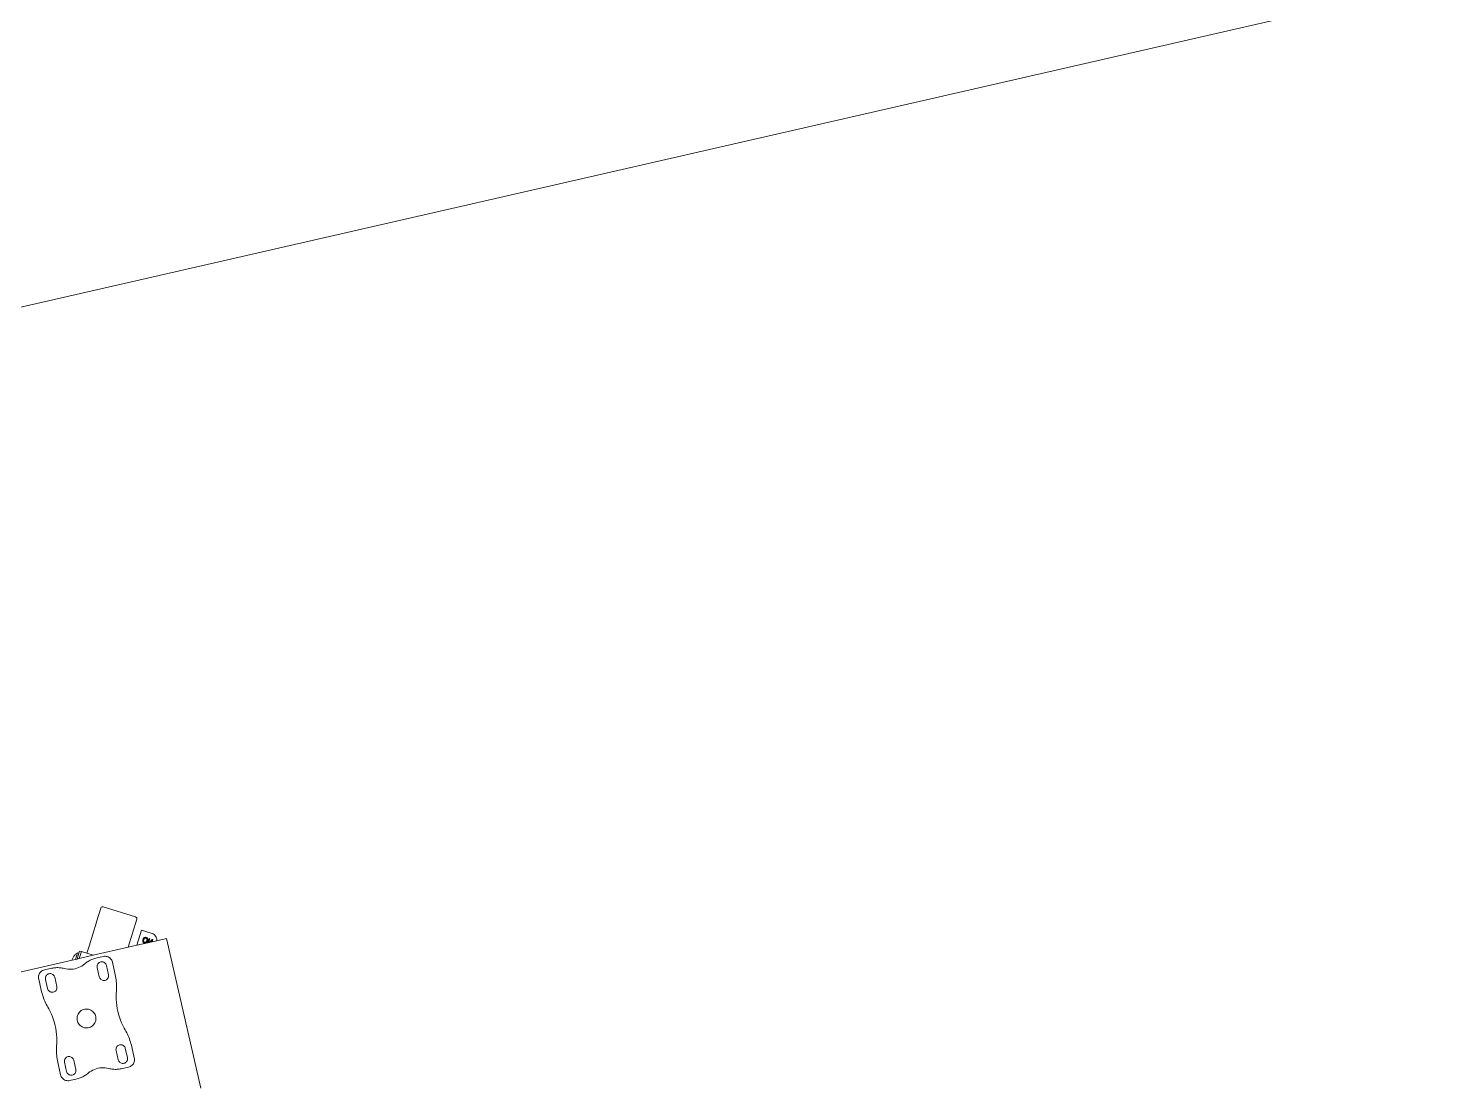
# Model space of a CAD drawing. Header units: millimetres. Extents: x 1667 to 847943, y 724 to 1832625.
# Drawn here: x 600235 to 600825, y 718199 to 718638 of the extents above; entities that cross this region are included whole.
import ezdxf

# ---------------------------------------------------------------- set-up
doc = ezdxf.new("R2010")
doc.units = ezdxf.units.MM
doc.linetypes.add('CENTER', pattern=[2, 1.25, -0.25, 0.25, -0.25])
for name, color, linetype, lineweight, true_color in [('2026-02-28_GF-SF BWP SET_MAIN BLOCK_SASANGIR RESORT$0$DECK_MOFA', 7, 'Continuous', 5, 0x5a5148), ('DECK_MOFA', 7, 'Continuous', 5, 0x5a5148), ('HATCH_LIGHT_MOFA', 7, 'Continuous', 5, 0x5b5b5b)]:
    doc.layers.add(name, color=color, linetype=linetype, lineweight=lineweight, true_color=true_color)
for name, color, linetype, lineweight in [('DIMENSION_MOFA', 66, 'CENTER', 15), ('FURNITURE_MOFA', 46, 'Continuous', 5), ('HATCH', 8, 'Continuous', 0)]:
    doc.layers.add(name, color=color, linetype=linetype, lineweight=lineweight)

# ---------------------------------------------------------------- blocks, each defined once
blk = doc.blocks.new('Walk-through Body Scanner pl')
at = {"layer": 'FURNITURE_MOFA'}
for p, q in [((1481.28, 1291.07), (1484.23, 1296.18)), ((1484.23, 1296.18), (1484.35, 1296.34)), ((1484.35, 1296.34), (1484.51, 1296.47)), ((1484.51, 1296.47), (1484.7, 1296.54)), ((1484.7, 1296.54), (1484.91, 1296.57)), ((1484.91, 1296.57), (1485.11, 1296.54)), ((1485.11, 1296.54), (1485.3, 1296.47)), ((1497.58, 1289.38), (1485.3, 1296.47)), ((1481.17, 1290.89), (1475.96, 1281.85)), ((1481.17, 1290.89), (1481.25, 1290.97)), ((1481.28, 1291.07), (1481.25, 1290.97)), ((1491.76, 1277.73), (1497.87, 1288.3)), ((1497.58, 1289.38), (1497.74, 1289.25)), ((1497.74, 1289.25), (1497.87, 1289.09)), ((1497.87, 1289.09), (1497.95, 1288.9)), ((1497.95, 1288.49), (1497.87, 1288.3)), ((1497.95, 1288.9), (1497.97, 1288.7)), ((1497.97, 1288.7), (1497.95, 1288.49)), ((1469.23, 1277.71), (1470.64, 1280.15)), ((1469.32, 1279.52), (1469.57, 1279.69)), ((1469.57, 1279.69), (1469.84, 1279.85)), ((1469.84, 1279.85), (1470.11, 1279.99)), ((1471.2, 1279.92), (1469.93, 1277.71)), ((1470.11, 1279.99), (1470.39, 1280.12)), ((1470.39, 1280.12), (1470.64, 1280.15)), ((1470.68, 1280.22), (1470.64, 1280.15)), ((1471.2, 1279.92), (1470.68, 1280.22)), ((1470.84, 1277.71), (1472.34, 1280.32)), ((1471.2, 1279.92), (1471.66, 1280.71)), ((1472.34, 1280.32), (1471.66, 1280.71)), ((1472.34, 1280.32), (1474.39, 1279.14)), ((1475.96, 1281.85), (1474.39, 1279.14)), ((1475.98, 1281.84), (1475.96, 1281.85)), ((1498.8, 1283.45), (1495.48, 1277.71)), ((1498.64, 1279.75), (1498.49, 1279.53)), ((1498.8, 1279.93), (1498.64, 1279.75)), ((1498.98, 1280.06), (1498.8, 1279.93)), ((1502.45, 1281.34), (1498.82, 1283.44)), ((1498.88, 1279.55), (1499, 1279.69)), ((1499.17, 1280.15), (1498.98, 1280.06)), ((1499, 1279.69), (1499.13, 1279.8)), ((1499.13, 1279.8), (1499.27, 1279.87)), ((1499.36, 1280.2), (1499.17, 1280.15)), ((1499.27, 1279.87), (1499.41, 1279.91)), ((1499.56, 1280.19), (1499.36, 1280.2)), ((1499.41, 1279.91), (1499.55, 1279.92)), ((1499.55, 1279.92), (1499.69, 1279.89)), ((1499.76, 1280.15), (1499.56, 1280.19)), ((1499.69, 1279.89), (1499.83, 1279.82)), ((1499.96, 1280.05), (1499.76, 1280.15)), ((1499.83, 1279.82), (1499.95, 1279.74)), ((1499.95, 1279.74), (1500.05, 1279.63)), ((1500.14, 1279.93), (1499.96, 1280.05)), ((1500.05, 1279.63), (1500.11, 1279.51)), ((1500.28, 1279.78), (1500.14, 1279.93)), ((1500.38, 1279.61), (1500.28, 1279.78)), ((1500.44, 1279.41), (1500.38, 1279.61)), ((1502.45, 1281.34), (1502.81, 1281.1)), ((1502.81, 1281.1), (1503.15, 1280.81)), ((1503.15, 1280.81), (1503.44, 1280.48)), ((1503.44, 1280.48), (1503.68, 1280.11)), ((1503.68, 1280.11), (1503.88, 1279.72)), ((1503.88, 1279.72), (1504.02, 1279.3)), ((1435.18, 1277.71), (1467.78, 1277.75)), ((1452.48, 1273.57), (1452.56, 1273.97)), ((1452.56, 1273.97), (1452.7, 1274.36)), ((1452.7, 1274.36), (1452.88, 1274.73)), ((1452.88, 1274.73), (1453.11, 1275.08)), ((1453.11, 1275.08), (1453.38, 1275.39)), ((1453.38, 1275.39), (1453.69, 1275.66)), ((1453.69, 1275.66), (1454.03, 1275.89)), ((1454.03, 1275.89), (1454.4, 1276.07)), ((1454.4, 1276.07), (1454.79, 1276.2)), ((1454.79, 1276.2), (1455.2, 1276.28)), ((1455.2, 1276.28), (1455.61, 1276.31)), ((1455.61, 1276.31), (1458.76, 1276.31)), ((1455.67, 1273.64), (1455.92, 1273.88)), ((1455.92, 1273.88), (1456.2, 1274.08)), ((1456.2, 1274.08), (1456.51, 1274.22)), ((1456.51, 1274.22), (1456.84, 1274.31)), ((1456.84, 1274.31), (1457.18, 1274.34)), ((1457.18, 1274.34), (1457.52, 1274.31)), ((1457.52, 1274.31), (1457.86, 1274.22)), ((1457.86, 1274.22), (1458.17, 1274.08)), ((1458.17, 1274.08), (1458.45, 1273.88)), ((1458.45, 1273.88), (1458.69, 1273.64)), ((1458.76, 1276.31), (1459.19, 1276.3)), ((1459.19, 1276.3), (1459.63, 1276.27)), ((1459.63, 1276.27), (1460.07, 1276.23)), ((1460.07, 1276.23), (1460.5, 1276.16)), ((1460.5, 1276.16), (1460.93, 1276.08)), ((1460.93, 1276.08), (1461.36, 1275.98)), ((1461.36, 1275.98), (1461.78, 1275.86)), ((1461.78, 1275.86), (1462.2, 1275.73)), ((1462.2, 1275.73), (1462.61, 1275.58)), ((1462.61, 1275.58), (1463.01, 1275.41)), ((1463.01, 1275.41), (1463.41, 1275.22)), ((1463.41, 1275.22), (1463.8, 1275.02)), ((1463.8, 1275.02), (1464.49, 1274.7)), ((1464.49, 1274.7), (1465.2, 1274.43)), ((1465.2, 1274.43), (1465.94, 1274.22)), ((1465.94, 1274.22), (1466.69, 1274.07)), ((1466.69, 1274.07), (1467.44, 1273.98)), ((1467.44, 1273.98), (1468.21, 1273.95)), ((1467.78, 1277.75), (1467.76, 1277.71)), ((1467.86, 1277.89), (1467.78, 1277.75)), ((1467.78, 1277.75), (1469.23, 1277.71)), ((1467.88, 1277.92), (1468.04, 1278.18)), ((1468.04, 1278.18), (1468.22, 1278.44)), ((1468.21, 1273.95), (1468.97, 1273.98)), ((1468.22, 1278.44), (1468.41, 1278.68)), ((1468.41, 1278.68), (1468.62, 1278.91)), ((1468.62, 1278.91), (1468.84, 1279.12)), ((1468.84, 1279.12), (1469.07, 1279.33)), ((1468.97, 1273.98), (1469.73, 1274.07)), ((1469.07, 1279.33), (1469.32, 1279.52)), ((1469.23, 1277.71), (1469.93, 1277.71)), ((1469.73, 1274.07), (1470.48, 1274.22)), ((1469.93, 1277.71), (1470.84, 1277.71)), ((1470.48, 1274.22), (1471.21, 1274.43)), ((1470.84, 1277.71), (1476.86, 1277.71)), ((1471.21, 1274.43), (1471.93, 1274.7)), ((1471.93, 1274.7), (1472.62, 1275.02)), ((1472.62, 1275.02), (1473.01, 1275.22)), ((1473.01, 1275.22), (1473.4, 1275.41)), ((1473.4, 1275.41), (1473.81, 1275.58)), ((1473.81, 1275.58), (1474.22, 1275.73)), ((1474.22, 1275.73), (1474.64, 1275.86)), ((1474.39, 1279.14), (1476.86, 1277.71)), ((1474.64, 1275.86), (1475.06, 1275.98)), ((1475.48, 1276.08), (1475.06, 1275.98)), ((1475.91, 1276.16), (1475.48, 1276.08)), ((1476.35, 1276.23), (1475.91, 1276.16)), ((1476.78, 1276.27), (1476.35, 1276.23)), ((1477.22, 1276.3), (1476.78, 1276.27)), ((1476.86, 1277.71), (1491.76, 1277.73)), ((1477.66, 1276.31), (1477.22, 1276.3)), ((1477.66, 1276.31), (1480.81, 1276.31)), ((1477.72, 1273.64), (1477.97, 1273.88)), ((1477.97, 1273.88), (1478.25, 1274.08)), ((1478.25, 1274.08), (1478.56, 1274.22)), ((1478.56, 1274.22), (1478.89, 1274.31)), ((1478.89, 1274.31), (1479.23, 1274.34)), ((1479.23, 1274.34), (1479.58, 1274.31)), ((1479.58, 1274.31), (1479.91, 1274.22)), ((1479.91, 1274.22), (1480.22, 1274.08)), ((1480.22, 1274.08), (1480.5, 1273.88)), ((1480.5, 1273.88), (1480.74, 1273.64)), ((1480.81, 1276.31), (1481.22, 1276.28)), ((1481.22, 1276.28), (1481.62, 1276.2)), ((1481.62, 1276.2), (1482.01, 1276.07)), ((1482.01, 1276.07), (1482.38, 1275.89)), ((1482.38, 1275.89), (1482.73, 1275.66)), ((1482.73, 1275.66), (1483.04, 1275.39)), ((1483.04, 1275.39), (1483.31, 1275.08)), ((1483.31, 1275.08), (1483.54, 1274.73)), ((1483.54, 1274.73), (1483.72, 1274.36)), ((1483.72, 1274.36), (1483.85, 1273.97)), ((1483.85, 1273.97), (1483.93, 1273.57)), ((1491.76, 1277.73), (1495.48, 1277.71)), ((1495.48, 1277.71), (1500.16, 1277.71)), ((1498.3, 1279.05), (1498.27, 1278.83)), ((1498.27, 1278.83), (1498.29, 1278.62)), ((1498.29, 1278.62), (1498.35, 1278.44)), ((1498.37, 1279.28), (1498.3, 1279.05)), ((1498.35, 1278.44), (1498.45, 1278.26)), ((1498.49, 1279.53), (1498.37, 1279.28)), ((1498.45, 1278.26), (1498.59, 1278.11)), ((1498.58, 1278.83), (1498.61, 1279)), ((1498.58, 1278.67), (1498.58, 1278.83)), ((1498.62, 1278.53), (1498.58, 1278.67)), ((1498.59, 1278.11), (1498.77, 1277.99)), ((1498.61, 1279), (1498.67, 1279.18)), ((1498.68, 1278.41), (1498.62, 1278.53)), ((1498.67, 1279.18), (1498.76, 1279.37)), ((1498.77, 1278.3), (1498.68, 1278.41)), ((1498.76, 1279.37), (1498.88, 1279.55)), ((1498.9, 1278.21), (1498.77, 1278.3)), ((1498.77, 1277.99), (1498.97, 1277.89)), ((1499.04, 1278.15), (1498.9, 1278.21)), ((1498.97, 1277.89), (1499.17, 1277.85)), ((1499.18, 1278.12), (1499.04, 1278.15)), ((1499.17, 1277.85), (1499.37, 1277.85)), ((1499.32, 1278.13), (1499.18, 1278.12)), ((1499.46, 1278.17), (1499.32, 1278.13)), ((1499.37, 1277.85), (1499.56, 1277.89)), ((1499.59, 1278.24), (1499.46, 1278.17)), ((1499.56, 1277.89), (1499.75, 1277.98)), ((1499.72, 1278.35), (1499.59, 1278.24)), ((1499.85, 1278.49), (1499.72, 1278.35)), ((1499.75, 1277.98), (1499.93, 1278.11)), ((1499.97, 1278.67), (1499.85, 1278.49)), ((1499.93, 1278.11), (1500.09, 1278.29)), ((1500.06, 1278.86), (1499.97, 1278.67)), ((1500.13, 1279.04), (1500.06, 1278.86)), ((1500.09, 1278.29), (1500.24, 1278.51)), ((1500.11, 1279.51), (1500.15, 1279.36)), ((1500.15, 1279.21), (1500.13, 1279.04)), ((1500.15, 1279.36), (1500.15, 1279.21)), ((1501.1, 1279.34), (1500.16, 1277.71)), ((1500.16, 1277.71), (1500.49, 1277.71)), ((1500.24, 1278.51), (1500.36, 1278.75)), ((1500.36, 1278.75), (1500.43, 1278.98)), ((1500.43, 1278.98), (1500.46, 1279.21)), ((1500.46, 1279.21), (1500.44, 1279.41)), ((1500.49, 1277.71), (1501.35, 1279.2)), ((1500.49, 1277.71), (1500.71, 1277.71)), ((1502.23, 1278.69), (1500.71, 1277.71)), ((1500.71, 1277.71), (1501.21, 1277.71)), ((1501.35, 1279.2), (1501.1, 1279.34)), ((1501.21, 1277.71), (1502.04, 1278.25)), ((1501.21, 1277.71), (1501.73, 1277.71)), ((1502.04, 1278.25), (1501.73, 1277.71)), ((1501.73, 1277.71), (1502.05, 1277.71)), ((1502.05, 1277.71), (1502.52, 1278.52)), ((1502.05, 1277.71), (1504.05, 1277.71)), ((1502.52, 1278.52), (1502.23, 1278.69)), ((1504.02, 1279.3), (1504.1, 1278.87)), ((1504.1, 1277.99), (1504.05, 1277.71)), ((1508.18, 1277.71), (1504.05, 1277.71)), ((1504.1, 1278.87), (1504.13, 1278.43)), ((1504.13, 1278.43), (1504.1, 1277.99)), ((1508.18, 1213.71), (1508.18, 1277.71)), ((1452.46, 1273.16), (1452.48, 1273.57)), ((1452.46, 1268.43), (1452.46, 1273.16)), ((1452.47, 1267.73), (1452.46, 1268.43)), ((1455.24, 1272.71), (1455.21, 1272.37)), ((1455.21, 1272.37), (1455.21, 1268.43)), ((1455.21, 1268.43), (1455.24, 1268.09)), ((1455.33, 1273.04), (1455.24, 1272.71)), ((1455.24, 1268.09), (1455.33, 1267.76)), ((1455.48, 1273.35), (1455.33, 1273.04)), ((1455.67, 1273.64), (1455.48, 1273.35)), ((1458.89, 1273.35), (1458.69, 1273.64)), ((1459.03, 1273.04), (1458.89, 1273.35)), ((1459.12, 1272.71), (1459.03, 1273.04)), ((1459.03, 1267.76), (1459.12, 1268.09)), ((1459.15, 1272.37), (1459.12, 1272.71)), ((1459.12, 1268.09), (1459.15, 1268.43)), ((1459.15, 1268.43), (1459.15, 1272.37)), ((1477.29, 1272.71), (1477.26, 1272.37)), ((1477.26, 1272.37), (1477.26, 1268.43)), ((1477.26, 1268.43), (1477.29, 1268.09)), ((1477.38, 1273.04), (1477.29, 1272.71)), ((1477.29, 1268.09), (1477.38, 1267.76)), ((1477.53, 1273.35), (1477.38, 1273.04)), ((1477.53, 1273.35), (1477.72, 1273.64)), ((1480.74, 1273.64), (1480.94, 1273.35)), ((1481.08, 1273.04), (1480.94, 1273.35)), ((1481.17, 1272.71), (1481.08, 1273.04)), ((1481.08, 1267.76), (1481.17, 1268.09)), ((1481.2, 1272.37), (1481.17, 1272.71)), ((1481.17, 1268.09), (1481.2, 1268.43)), ((1481.2, 1268.43), (1481.2, 1272.37)), ((1483.93, 1273.57), (1483.96, 1273.16)), ((1483.96, 1268.43), (1483.95, 1267.73)), ((1483.96, 1273.16), (1483.96, 1268.43)), ((1452.49, 1267.03), (1452.47, 1267.73)), ((1452.54, 1266.33), (1452.49, 1267.03)), ((1452.6, 1265.63), (1452.54, 1266.33)), ((1452.68, 1264.94), (1452.6, 1265.63)), ((1452.78, 1264.24), (1452.68, 1264.94)), ((1452.9, 1263.55), (1452.78, 1264.24)), ((1453.04, 1262.86), (1452.9, 1263.55)), ((1453.19, 1262.18), (1453.04, 1262.86)), ((1453.36, 1261.5), (1453.19, 1262.18)), ((1455.33, 1267.76), (1455.48, 1267.45)), ((1455.48, 1267.45), (1455.67, 1267.17)), ((1455.67, 1267.17), (1455.92, 1266.92)), ((1455.92, 1266.92), (1456.2, 1266.73)), ((1456.2, 1266.73), (1456.51, 1266.58)), ((1456.51, 1266.58), (1456.84, 1266.49)), ((1456.84, 1266.49), (1457.18, 1266.46)), ((1457.18, 1266.46), (1457.52, 1266.49)), ((1457.52, 1266.49), (1457.86, 1266.58)), ((1457.86, 1266.58), (1458.17, 1266.73)), ((1458.17, 1266.73), (1458.45, 1266.92)), ((1458.45, 1266.92), (1458.69, 1267.17)), ((1458.69, 1267.17), (1458.89, 1267.45)), ((1458.89, 1267.45), (1459.03, 1267.76)), ((1477.38, 1267.76), (1477.53, 1267.45)), ((1477.53, 1267.45), (1477.72, 1267.17)), ((1477.72, 1267.17), (1477.97, 1266.92)), ((1477.97, 1266.92), (1478.25, 1266.73)), ((1478.25, 1266.73), (1478.56, 1266.58)), ((1478.56, 1266.58), (1478.89, 1266.49)), ((1478.89, 1266.49), (1479.23, 1266.46)), ((1479.23, 1266.46), (1479.58, 1266.49)), ((1479.58, 1266.49), (1479.91, 1266.58)), ((1479.91, 1266.58), (1480.22, 1266.73)), ((1480.22, 1266.73), (1480.5, 1266.92)), ((1480.5, 1266.92), (1480.74, 1267.17)), ((1480.74, 1267.17), (1480.94, 1267.45)), ((1480.94, 1267.45), (1481.08, 1267.76)), ((1483.22, 1262.18), (1483.05, 1261.5)), ((1483.38, 1262.86), (1483.22, 1262.18)), ((1483.51, 1263.55), (1483.38, 1262.86)), ((1483.63, 1264.24), (1483.51, 1263.55)), ((1483.73, 1264.94), (1483.63, 1264.24)), ((1483.81, 1265.63), (1483.73, 1264.94)), ((1483.88, 1266.33), (1483.81, 1265.63)), ((1483.92, 1267.03), (1483.88, 1266.33)), ((1483.95, 1267.73), (1483.92, 1267.03)), ((1453.55, 1260.82), (1453.36, 1261.5)), ((1453.76, 1260.16), (1453.55, 1260.82)), ((1454.08, 1258.93), (1453.76, 1260.16)), ((1454.35, 1257.7), (1454.08, 1258.93)), ((1454.55, 1256.46), (1454.35, 1257.7)), ((1454.7, 1255.2), (1454.55, 1256.46)), ((1466.38, 1256.17), (1465.94, 1255.9)), ((1466.85, 1256.38), (1466.38, 1256.17)), ((1467.34, 1256.52), (1466.85, 1256.38)), ((1467.85, 1256.6), (1467.34, 1256.52)), ((1468.37, 1256.62), (1467.85, 1256.6)), ((1468.88, 1256.56), (1468.37, 1256.62)), ((1469.38, 1256.44), (1468.88, 1256.56)), ((1469.86, 1256.25), (1469.38, 1256.44)), ((1470.31, 1256.01), (1469.86, 1256.25)), ((1470.73, 1255.71), (1470.31, 1256.01)), ((1481.86, 1256.46), (1481.71, 1255.2)), ((1482.07, 1257.7), (1481.86, 1256.46)), ((1482.33, 1258.93), (1482.07, 1257.7)), ((1482.65, 1260.16), (1482.33, 1258.93)), ((1482.86, 1260.82), (1482.65, 1260.16)), ((1483.05, 1261.5), (1482.86, 1260.82)), ((1454.55, 1248.91), (1454.7, 1250.16)), ((1454.79, 1253.94), (1454.7, 1255.2)), ((1454.7, 1250.16), (1454.79, 1251.42)), ((1454.82, 1252.68), (1454.79, 1253.94)), ((1454.79, 1251.42), (1454.82, 1252.68)), ((1464.33, 1253.35), (1464.27, 1252.84)), ((1464.27, 1252.84), (1464.29, 1252.33)), ((1464.29, 1252.33), (1464.37, 1251.82)), ((1464.45, 1253.85), (1464.33, 1253.35)), ((1464.37, 1251.82), (1464.51, 1251.32)), ((1464.63, 1254.33), (1464.45, 1253.85)), ((1464.51, 1251.32), (1464.72, 1250.85)), ((1464.88, 1254.79), (1464.63, 1254.33)), ((1464.72, 1250.85), (1464.99, 1250.41)), ((1465.18, 1255.2), (1464.88, 1254.79)), ((1464.99, 1250.41), (1465.31, 1250.01)), ((1465.54, 1255.58), (1465.18, 1255.2)), ((1465.94, 1255.9), (1465.54, 1255.58)), ((1471.1, 1255.35), (1470.73, 1255.71)), ((1470.88, 1249.79), (1471.23, 1250.16)), ((1471.43, 1254.95), (1471.1, 1255.35)), ((1471.23, 1250.16), (1471.53, 1250.58)), ((1471.69, 1254.51), (1471.43, 1254.95)), ((1471.53, 1250.58), (1471.78, 1251.03)), ((1471.9, 1254.04), (1471.69, 1254.51)), ((1471.78, 1251.03), (1471.97, 1251.51)), ((1472.05, 1253.54), (1471.9, 1254.04)), ((1471.97, 1251.51), (1472.09, 1252.01)), ((1472.13, 1253.04), (1472.05, 1253.54)), ((1472.09, 1252.01), (1472.14, 1252.52)), ((1472.14, 1252.52), (1472.13, 1253.04)), ((1481.63, 1253.94), (1481.6, 1252.68)), ((1481.6, 1252.68), (1481.63, 1251.42)), ((1481.71, 1255.2), (1481.63, 1253.94)), ((1481.63, 1251.42), (1481.71, 1250.16)), ((1481.71, 1250.16), (1481.86, 1248.91)), ((1453.36, 1243.86), (1453.55, 1244.54)), ((1453.55, 1244.54), (1453.76, 1245.21)), ((1453.76, 1245.21), (1454.08, 1246.43)), ((1454.08, 1246.43), (1454.35, 1247.66)), ((1454.35, 1247.66), (1454.55, 1248.91)), ((1465.31, 1250.01), (1465.69, 1249.66)), ((1465.69, 1249.66), (1466.1, 1249.35)), ((1466.1, 1249.35), (1466.55, 1249.11)), ((1466.55, 1249.11), (1467.03, 1248.92)), ((1467.03, 1248.92), (1467.54, 1248.8)), ((1467.54, 1248.8), (1468.05, 1248.75)), ((1468.05, 1248.75), (1468.56, 1248.76)), ((1468.56, 1248.76), (1469.07, 1248.84)), ((1469.07, 1248.84), (1469.57, 1248.98)), ((1469.57, 1248.98), (1470.04, 1249.19)), ((1470.04, 1249.19), (1470.48, 1249.46)), ((1470.48, 1249.46), (1470.88, 1249.79)), ((1481.86, 1248.91), (1482.07, 1247.66)), ((1482.07, 1247.66), (1482.33, 1246.43)), ((1482.33, 1246.43), (1482.65, 1245.21)), ((1482.65, 1245.21), (1482.86, 1244.54)), ((1482.86, 1244.54), (1483.05, 1243.86)), ((1452.47, 1237.63), (1452.49, 1238.33)), ((1452.49, 1238.33), (1452.54, 1239.03)), ((1452.54, 1239.03), (1452.6, 1239.73)), ((1452.6, 1239.73), (1452.68, 1240.43)), ((1452.68, 1240.43), (1452.78, 1241.12)), ((1452.78, 1241.12), (1452.9, 1241.81)), ((1452.9, 1241.81), (1453.04, 1242.5)), ((1453.04, 1242.5), (1453.19, 1243.18)), ((1453.19, 1243.18), (1453.36, 1243.86)), ((1455.92, 1238.44), (1455.67, 1238.2)), ((1456.2, 1238.64), (1455.92, 1238.44)), ((1456.51, 1238.78), (1456.2, 1238.64)), ((1456.84, 1238.87), (1456.51, 1238.78)), ((1457.18, 1238.9), (1456.84, 1238.87)), ((1457.52, 1238.87), (1457.18, 1238.9)), ((1457.86, 1238.78), (1457.52, 1238.87)), ((1458.17, 1238.64), (1457.86, 1238.78)), ((1458.45, 1238.44), (1458.17, 1238.64)), ((1458.69, 1238.2), (1458.45, 1238.44)), ((1477.97, 1238.44), (1477.72, 1238.2)), ((1478.25, 1238.64), (1477.97, 1238.44)), ((1478.56, 1238.78), (1478.25, 1238.64)), ((1478.89, 1238.87), (1478.56, 1238.78)), ((1479.23, 1238.9), (1478.89, 1238.87)), ((1479.58, 1238.87), (1479.23, 1238.9)), ((1479.91, 1238.78), (1479.58, 1238.87)), ((1480.22, 1238.64), (1479.91, 1238.78)), ((1480.5, 1238.44), (1480.22, 1238.64)), ((1480.74, 1238.2), (1480.5, 1238.44)), ((1483.05, 1243.86), (1483.22, 1243.18)), ((1483.22, 1243.18), (1483.38, 1242.5)), ((1483.38, 1242.5), (1483.51, 1241.81)), ((1483.51, 1241.81), (1483.63, 1241.12)), ((1483.63, 1241.12), (1483.73, 1240.43)), ((1483.73, 1240.43), (1483.81, 1239.73)), ((1483.81, 1239.73), (1483.88, 1239.03)), ((1483.88, 1239.03), (1483.92, 1238.33)), ((1483.92, 1238.33), (1483.95, 1237.63)), ((1452.46, 1236.93), (1452.47, 1237.63)), ((1452.46, 1232.2), (1452.46, 1236.93)), ((1455.24, 1237.27), (1455.21, 1236.93)), ((1455.21, 1236.93), (1455.21, 1232.99)), ((1455.21, 1232.99), (1455.24, 1232.65)), ((1455.33, 1237.6), (1455.24, 1237.27)), ((1455.24, 1232.65), (1455.33, 1232.32)), ((1455.48, 1237.91), (1455.33, 1237.6)), ((1455.67, 1238.2), (1455.48, 1237.91)), ((1458.89, 1237.91), (1458.69, 1238.2)), ((1459.03, 1237.6), (1458.89, 1237.91)), ((1459.12, 1237.27), (1459.03, 1237.6)), ((1459.03, 1232.32), (1459.12, 1232.65)), ((1459.15, 1236.93), (1459.12, 1237.27)), ((1459.12, 1232.65), (1459.15, 1232.99)), ((1459.15, 1232.99), (1459.15, 1236.93)), ((1477.29, 1237.27), (1477.26, 1236.93)), ((1477.26, 1236.93), (1477.26, 1232.99)), ((1477.26, 1232.99), (1477.29, 1232.65)), ((1477.38, 1237.6), (1477.29, 1237.27)), ((1477.29, 1232.65), (1477.38, 1232.32)), ((1477.53, 1237.91), (1477.38, 1237.6)), ((1477.72, 1238.2), (1477.53, 1237.91)), ((1480.94, 1237.91), (1480.74, 1238.2)), ((1481.08, 1237.6), (1480.94, 1237.91)), ((1481.17, 1237.27), (1481.08, 1237.6)), ((1481.08, 1232.32), (1481.17, 1232.65)), ((1481.2, 1236.93), (1481.17, 1237.27)), ((1481.17, 1232.65), (1481.2, 1232.99)), ((1481.2, 1232.99), (1481.2, 1236.93)), ((1483.95, 1237.63), (1483.96, 1236.93)), ((1483.96, 1236.93), (1483.96, 1232.2)), ((1452.48, 1231.79), (1452.46, 1232.2)), ((1452.56, 1231.39), (1452.48, 1231.79)), ((1452.7, 1231), (1452.56, 1231.39)), ((1452.88, 1230.63), (1452.7, 1231)), ((1453.11, 1230.29), (1452.88, 1230.63)), ((1453.38, 1229.98), (1453.11, 1230.29)), ((1453.69, 1229.71), (1453.38, 1229.98)), ((1454.03, 1229.48), (1453.69, 1229.71)), ((1454.4, 1229.29), (1454.03, 1229.48)), ((1454.79, 1229.16), (1454.4, 1229.29)), ((1455.2, 1229.08), (1454.79, 1229.16)), ((1455.61, 1229.05), (1455.2, 1229.08)), ((1455.33, 1232.32), (1455.48, 1232.01)), ((1455.48, 1232.01), (1455.67, 1231.73)), ((1458.76, 1229.05), (1455.61, 1229.05)), ((1455.67, 1231.73), (1455.92, 1231.48)), ((1455.92, 1231.48), (1456.2, 1231.29)), ((1456.2, 1231.29), (1456.51, 1231.14)), ((1456.51, 1231.14), (1456.84, 1231.05)), ((1456.84, 1231.05), (1457.18, 1231.02)), ((1457.18, 1231.02), (1457.52, 1231.05)), ((1457.52, 1231.05), (1457.86, 1231.14)), ((1457.86, 1231.14), (1458.17, 1231.29)), ((1458.17, 1231.29), (1458.45, 1231.48)), ((1458.45, 1231.48), (1458.69, 1231.73)), ((1458.69, 1231.73), (1458.89, 1232.01)), ((1459.19, 1229.06), (1458.76, 1229.05)), ((1458.89, 1232.01), (1459.03, 1232.32)), ((1459.63, 1229.09), (1459.19, 1229.06)), ((1460.07, 1229.14), (1459.63, 1229.09)), ((1460.5, 1229.2), (1460.07, 1229.14)), ((1460.93, 1229.28), (1460.5, 1229.2)), ((1461.36, 1229.38), (1460.93, 1229.28)), ((1461.78, 1229.5), (1461.36, 1229.38)), ((1462.2, 1229.63), (1461.78, 1229.5)), ((1462.61, 1229.78), (1462.2, 1229.63)), ((1463.01, 1229.95), (1462.61, 1229.78)), ((1463.41, 1230.14), (1463.01, 1229.95)), ((1463.8, 1230.34), (1463.41, 1230.14)), ((1464.49, 1230.67), (1463.8, 1230.34)), ((1465.2, 1230.93), (1464.49, 1230.67)), ((1465.94, 1231.14), (1465.2, 1230.93)), ((1466.69, 1231.3), (1465.94, 1231.14)), ((1467.44, 1231.39), (1466.69, 1231.3)), ((1468.21, 1231.42), (1467.44, 1231.39)), ((1468.97, 1231.39), (1468.21, 1231.42)), ((1469.73, 1231.3), (1468.97, 1231.39)), ((1470.48, 1231.14), (1469.73, 1231.3)), ((1471.21, 1230.93), (1470.48, 1231.14)), ((1471.93, 1230.67), (1471.21, 1230.93)), ((1472.62, 1230.34), (1471.93, 1230.67)), ((1473.01, 1230.14), (1472.62, 1230.34)), ((1473.4, 1229.95), (1473.01, 1230.14)), ((1473.81, 1229.78), (1473.4, 1229.95)), ((1474.22, 1229.63), (1473.81, 1229.78)), ((1474.64, 1229.5), (1474.22, 1229.63)), ((1475.06, 1229.38), (1474.64, 1229.5)), ((1475.48, 1229.28), (1475.06, 1229.38)), ((1475.91, 1229.2), (1475.48, 1229.28)), ((1476.35, 1229.14), (1475.91, 1229.2)), ((1476.78, 1229.09), (1476.35, 1229.14)), ((1477.22, 1229.06), (1476.78, 1229.09)), ((1477.66, 1229.05), (1477.22, 1229.06)), ((1477.38, 1232.32), (1477.53, 1232.01)), ((1477.53, 1232.01), (1477.72, 1231.73)), ((1480.81, 1229.05), (1477.66, 1229.05)), ((1477.72, 1231.73), (1477.97, 1231.48)), ((1477.97, 1231.48), (1478.25, 1231.29)), ((1478.25, 1231.29), (1478.56, 1231.14)), ((1478.56, 1231.14), (1478.89, 1231.05)), ((1478.89, 1231.05), (1479.23, 1231.02)), ((1479.23, 1231.02), (1479.58, 1231.05)), ((1479.58, 1231.05), (1479.91, 1231.14)), ((1479.91, 1231.14), (1480.22, 1231.29)), ((1480.22, 1231.29), (1480.5, 1231.48)), ((1480.5, 1231.48), (1480.74, 1231.73)), ((1480.74, 1231.73), (1480.94, 1232.01)), ((1481.22, 1229.08), (1480.81, 1229.05)), ((1480.94, 1232.01), (1481.08, 1232.32)), ((1481.62, 1229.16), (1481.22, 1229.08)), ((1482.01, 1229.29), (1481.62, 1229.16)), ((1482.38, 1229.48), (1482.01, 1229.29)), ((1482.73, 1229.71), (1482.38, 1229.48)), ((1483.04, 1229.98), (1482.73, 1229.71)), ((1483.31, 1230.29), (1483.04, 1229.98)), ((1483.54, 1230.63), (1483.31, 1230.29)), ((1483.72, 1231), (1483.54, 1230.63)), ((1483.85, 1231.39), (1483.72, 1231)), ((1483.93, 1231.79), (1483.85, 1231.39)), ((1483.96, 1232.2), (1483.93, 1231.79))]:
    blk.add_line(p, q, dxfattribs=at)
blk = doc.blocks.new('ff')
at = {"layer": 'HATCH_LIGHT_MOFA'}
h = blk.add_hatch(dxfattribs=at)
h.set_pattern_fill('GRASS', color=256, scale=5, angle=360)
h.set_pattern_definition([(90, (-746942.95, -566114.3), (-89.802561, 89.802561), [23.8125, -155.792622]), (45, (-746942.95, -566114.3), (-89.802561, 89.802561), [23.8125, -103.1875]), (135, (-746942.95, -566114.3), (-89.802561, -89.802561), [23.8125, -103.1875])])
h.paths.add_polyline_path([(-49.312, -104.464, -0.7611614), (2255.103, 14413.956), (14712.346, 14412.149), (14712.31, 14162.149), (2269.239, 14163.954, 0.7772311), (340.668, 0), (0, 0), (0, -91.751), (-41.032, -91.751, -0.0000746), (-43.1, -90.81)])
at = {"layer": '2026-02-28_GF-SF BWP SET_MAIN BLOCK_SASANGIR RESORT$0$DECK_MOFA'}
blk.add_lwpolyline([(1500, -230), (5260, -230), (5260, 0), (1500, 0)], close=True, dxfattribs=at)
at = {"layer": 'DECK_MOFA'}
blk.add_lwpolyline([(1499.999, -230), (5259.999, -230), (5259.999, 0), (1499.999, 0)], close=True, dxfattribs=at)
at = {"rotation": 360}
blk.add_blockref('Walk-through Body Scanner pl', (1924.672, -1777.711), dxfattribs=at)
blk = doc.blocks.new('zw$DA95')
at = {"layer": 'HATCH', "lineweight": 0}
h = blk.add_hatch(dxfattribs=at)
h.set_pattern_fill('HONEY', color=256, scale=50)
h.set_pattern_definition([(0, (578863.07, 599741.72), (238.125, 137.481532), [158.75, -317.5]), (120, (578863.07, 599741.72), (-238.125, 137.481533), [158.75, -317.5]), (60, (578863.07, 599741.72), (5e-07, 274.963065), [-317.5, 158.75])])
h.paths.add_polyline_path([(-36963.99, -8326.66, -0.775075), (-38247.29, 7261.16), (-26079.48, 10047.14, -0.277348), (-19181.71, 7781.05, 0.101878), (-17129.81, 6203.44), (-16999.4, 5633.89, -0.115345), (-19533.66, 7477.14, 0.277335), (-25976.02, 9593.79), (-38118.38, 6813.64, 0.761236), (-37121.15, -7824.06), (-37028.73, -8043.89)])

msp = doc.modelspace()

# ---------------------------------------------------------------- block references
at = {"layer": 'DIMENSION_MOFA', "rotation": 12.89632932256583}
msp.add_blockref('ff', (596835.137, 717980.215), dxfattribs=at)

# ---------------------------------------------------------------- next in the draw order: block references
msp.add_blockref('zw$DA95', (633936.771, 725705.715))

doc.saveas('drawing.dxf')
